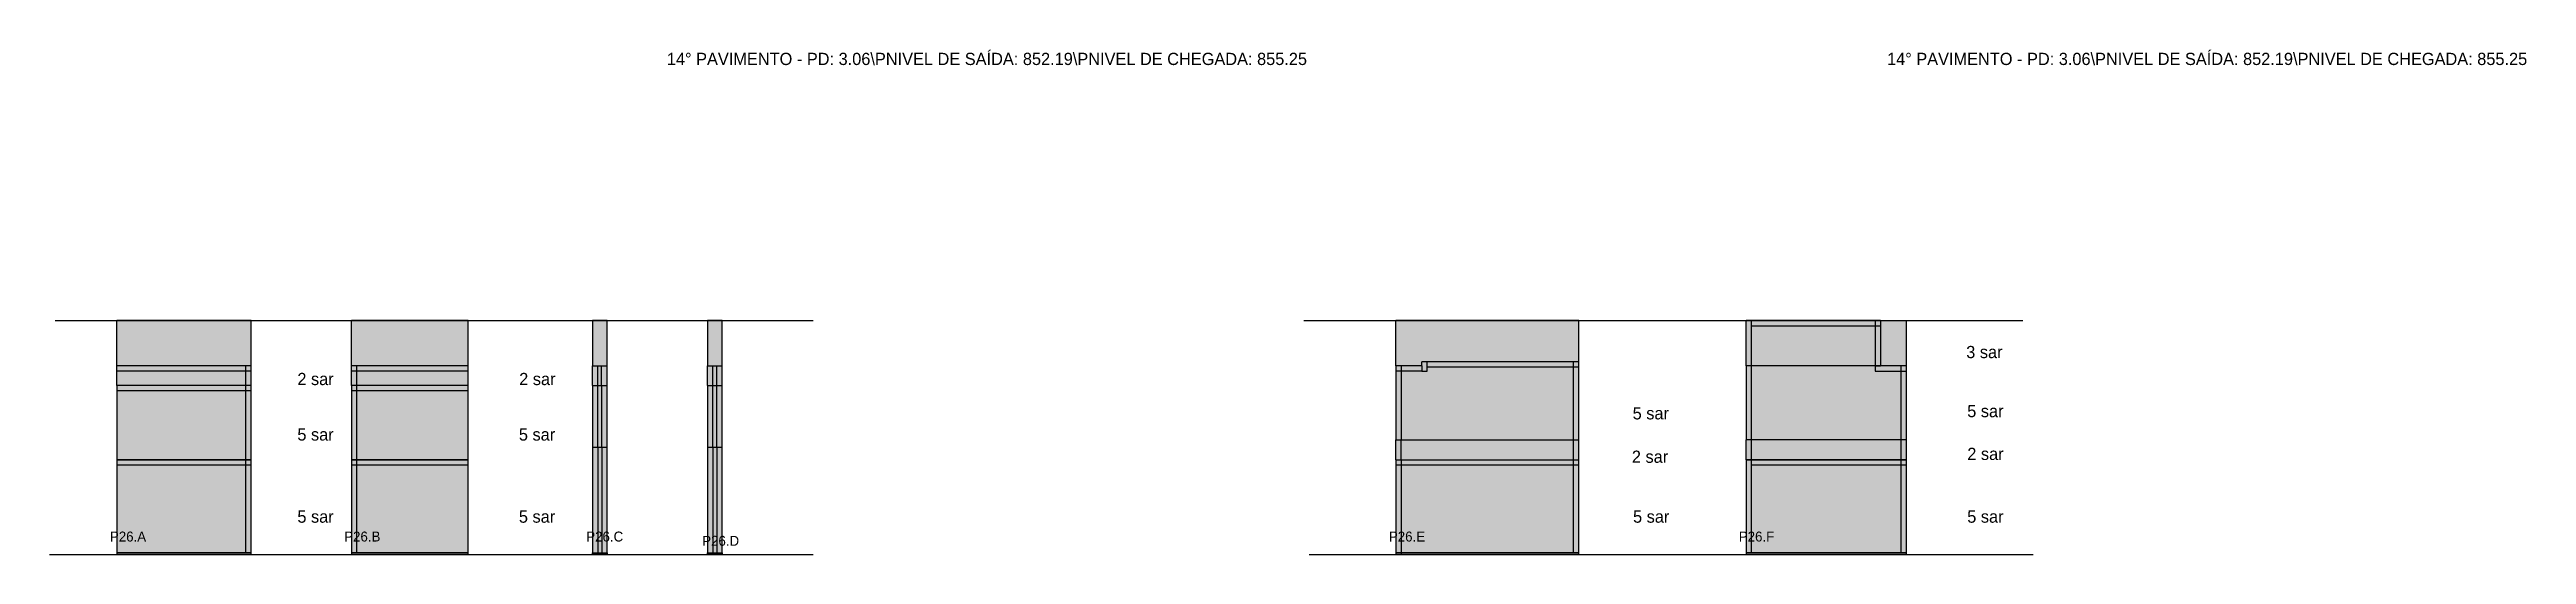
# Model space of a CAD drawing. Header units: metres. Extents: x 2860 to 6105, y 3990 to 4651.
import ezdxf

# ---------------------------------------------------------------- set-up
doc = ezdxf.new("R2010")
doc.units = ezdxf.units.M
for name, color, linetype in [('COTA', 7, 'Continuous'), ('Hachura', 7, 'Continuous'), ('NOMENCLATURA', 7, 'Continuous'), ('Nível', 7, 'Continuous'), ('Painéis', 7, 'Continuous'), ('SARR_2.2x7', 7, 'Continuous'), ('Texto Seção', 7, 'Continuous')]:
    doc.layers.add(name, color=color, linetype=linetype)

msp = doc.modelspace()

# ---------------------------------------------------------------- hatches: boundary and pattern name
at = {"layer": 'COTA'}
h = msp.add_hatch(color=7, dxfattribs=at)
h.dxf.hatch_style = 1
h.paths.add_polyline_path([(3124.6, 4296.4), (2948.6, 4296.4), (2948.6, 4296.4), (2948.6, 4237.4), (2948.6, 4237.4), (3124.6, 4237.4), (3124.6, 4237.4), (3124.6, 4296.4)])
h = msp.add_hatch(color=7, dxfattribs=at)
h.dxf.hatch_style = 1
h.paths.add_polyline_path([(3409, 4296.4), (3256, 4296.4), (3256, 4296.4), (3256, 4237.4), (3256, 4237.4), (3409, 4237.4), (3409, 4237.4), (3409, 4296.4)])
h = msp.add_hatch(color=7, dxfattribs=at)
h.dxf.hatch_style = 1
h.paths.add_polyline_path([(3590.8, 4296.4), (3571.8, 4296.4), (3571.8, 4296.4), (3571.8, 4237.4), (3571.8, 4237.4), (3590.8, 4237.4), (3590.8, 4237.4), (3590.8, 4296.4)])
h = msp.add_hatch(color=7, dxfattribs=at)
h.dxf.hatch_style = 1
h.paths.add_polyline_path([(3741.5, 4296.4), (3722.5, 4296.4), (3722.5, 4296.4), (3722.5, 4237.4), (3722.5, 4237.4), (3741.5, 4237.4), (3741.5, 4237.4), (3741.5, 4296.4)])
h = msp.add_hatch(color=7, dxfattribs=at)
h.dxf.hatch_style = 1
h.paths.add_polyline_path([(4658.1, 4242.4), (4864.1, 4242.4), (4864.1, 4242.4), (4864.1, 4296.4), (4864.1, 4296.4), (4624.1, 4296.4), (4624.1, 4296.4), (4624.1, 4237.4), (4624.1, 4237.4), (4658.1, 4237.4), (4658.1, 4237.4), (4658.1, 4242.4)])
h = msp.add_hatch(color=7, dxfattribs=at)
h.dxf.hatch_style = 1
h.paths.add_polyline_path([(5293, 4296.4), (5259, 4296.4), (5259, 4237.4), (5293, 4237.4), (5293, 4296.4)])
at = {"layer": 'Hachura'}
h = msp.add_hatch(color=7, dxfattribs=at)
h.dxf.hatch_style = 1
h.paths.add_polyline_path([(5259, 4237.4), (5259, 4296.4), (5259, 4296.4), (5083, 4296.4), (5083, 4296.4), (5083, 4237.4), (5083, 4237.4), (5259, 4237.4)])
h = msp.add_hatch(color=7, dxfattribs=at)
h.dxf.hatch_style = 1
h.paths.add_polyline_path([(3124.6, 4237.4), (2948.6, 4237.4), (2948.6, 4237.4), (2948.6, 3990.4), (2948.6, 3990.4), (3124.6, 3990.4), (3124.6, 3990.4), (3124.6, 4237.4)])
h = msp.add_hatch(color=7, dxfattribs=at)
h.dxf.hatch_style = 1
h.paths.add_polyline_path([(3409, 4237.4), (3256, 4237.4), (3256, 4237.4), (3256, 3990.4), (3256, 3990.4), (3409, 3990.4), (3409, 3990.4), (3409, 4237.4)])
h = msp.add_hatch(color=7, dxfattribs=at)
h.dxf.hatch_style = 1
h.paths.add_polyline_path([(3590.8, 4237.4), (3571.8, 4237.4), (3571.8, 4237.4), (3571.8, 3990.4), (3571.8, 3990.4), (3590.8, 3990.4), (3590.8, 3990.4), (3590.8, 4237.4)])
h = msp.add_hatch(color=7, dxfattribs=at)
h.dxf.hatch_style = 1
h.paths.add_polyline_path([(3741.5, 4237.4), (3722.5, 4237.4), (3722.5, 4237.4), (3722.5, 3990.4), (3722.5, 3990.4), (3741.5, 3990.4), (3741.5, 3990.4), (3741.5, 4237.4)])
h = msp.add_hatch(color=7, dxfattribs=at)
h.dxf.hatch_style = 1
h.paths.add_polyline_path([(4864.1, 4242.4), (4658.1, 4242.4), (4658.1, 4242.4), (4658.1, 4237.4), (4658.1, 4237.4), (4624.1, 4237.4), (4624.1, 4237.4), (4624.1, 4140.4), (4624.1, 4140.4), (4864.1, 4140.4), (4864.1, 4140.4), (4864.1, 4242.4), (4864.1, 4242.4)])
h = msp.add_hatch(color=7, dxfattribs=at)
h.dxf.hatch_style = 1
h.paths.add_polyline_path([(5293, 4140.4), (5293, 4237.4), (5293, 4237.4), (5083, 4237.4), (5083, 4237.4), (5083, 4140.4), (5083, 4140.4), (5293, 4140.4)])
h = msp.add_hatch(color=7, dxfattribs=at)
h.dxf.hatch_style = 1
h.paths.add_polyline_path([(4864.1, 3990.4), (4864.1, 4140.4), (4864.1, 4140.4), (4624.1, 4140.4), (4624.1, 4140.4), (4624.1, 3990.4), (4624.1, 3990.4), (4864.1, 3990.4)])
h = msp.add_hatch(color=7, dxfattribs=at)
h.dxf.hatch_style = 1
h.paths.add_polyline_path([(5293, 3990.4), (5293, 4140.4), (5293, 4140.4), (5083, 4140.4), (5083, 4140.4), (5083, 3990.4), (5083, 3990.4), (5293, 3990.4)])

# ---------------------------------------------------------------- linework, layer by layer
at = {"layer": 'COTA', "color": 7, "lineweight": 25}
for p, q in [((3124.6, 4296.4), (2948.6, 4296.4)), ((2948.6, 4237.4), (2948.6, 4296.4)), ((3124.6, 4237.4), (3124.6, 4296.4)), ((3409, 4296.4), (3256, 4296.4)), ((3256, 4237.4), (3256, 4296.4)), ((3409, 4237.4), (3409, 4296.4)), ((4864.1, 4296.4), (4624.1, 4296.4)), ((4624.1, 4237.4), (4624.1, 4296.4)), ((4864.1, 4242.4), (4864.1, 4296.4)), ((5259, 4296.4), (5293, 4296.4)), ((5293, 4237.4), (5293, 4296.4))]:
    msp.add_line(p, q, dxfattribs=at)
for points in [[(3590.8, 4237.4), (3590.8, 4296.4), (3571.8, 4296.4), (3571.8, 4237.4)], [(3741.5, 4237.4), (3741.5, 4296.4), (3722.5, 4296.4), (3722.5, 4237.4)]]:
    msp.add_lwpolyline(points, dxfattribs=at)
at = {"layer": 'Nível', "color": 7, "lineweight": 25}
for p, q in [((2867.8, 4296.4), (3860.7, 4296.4)), ((4503.6, 4296.4), (5445.7, 4296.4)), ((2860.4, 3990.4), (3860.7, 3990.4)), ((4510.5, 3990.4), (5459.2, 3990.4))]:
    msp.add_line(p, q, dxfattribs=at)
at = {"layer": 'Painéis', "color": 7, "lineweight": 25}
for p, q in [((5259, 4296.4), (5083, 4296.4)), ((5083, 4237.4), (5083, 4296.4)), ((5083, 4296.4), (5259, 4296.4)), ((5259, 4296.4), (5259, 4237.4)), ((2948.6, 4211.4), (2948.6, 4237.4)), ((3124.6, 4237.4), (2948.6, 4237.4)), ((3124.6, 4211.4), (3124.6, 4237.4)), ((3409, 4237.4), (3256, 4237.4)), ((3256, 4211.4), (3256, 4237.4)), ((3409, 4211.4), (3409, 4237.4)), ((3571.8, 4237.4), (3590.8, 4237.4)), ((3571.8, 4211.4), (3571.8, 4237.4)), ((3590.8, 4211.4), (3590.8, 4237.4)), ((3722.5, 4237.4), (3741.5, 4237.4)), ((3722.5, 4211.4), (3722.5, 4237.4)), ((3741.5, 4211.4), (3741.5, 4237.4)), ((4624.1, 4237.4), (4624.1, 4140.4)), ((4658.1, 4237.4), (4624.1, 4237.4)), ((4864.1, 4242.4), (4658.1, 4242.4)), ((4658.1, 4237.4), (4658.1, 4242.4)), ((4864.1, 4140.4), (4864.1, 4242.4)), ((5293, 4237.4), (5083, 4237.4)), ((5083, 4237.4), (5083, 4140.4)), ((5083, 4237.4), (5083, 4237.4)), ((5293, 4140.4), (5293, 4237.4)), ((5293, 4237.4), (5293, 4237.4)), ((2948.6, 4211.4), (2948.6, 4114.4)), ((3124.6, 4211.4), (2948.6, 4211.4)), ((3124.6, 4114.4), (3124.6, 4211.4)), ((3256, 4211.4), (3256, 4114.4)), ((3409, 4211.4), (3256, 4211.4)), ((3409, 4114.4), (3409, 4211.4)), ((3571.8, 4211.4), (3571.8, 3992.4)), ((3571.8, 4211.4), (3590.8, 4211.4)), ((3590.8, 3992.4), (3590.8, 4211.4)), ((3722.5, 4211.4), (3722.5, 4130.4)), ((3722.5, 4211.4), (3741.5, 4211.4)), ((3741.5, 4130.4), (3741.5, 4211.4)), ((3590.8, 4130.4), (3571.8, 4130.4)), ((3722.5, 4130.4), (3722.5, 3992.4)), ((3741.5, 4130.4), (3722.5, 4130.4)), ((3741.5, 3992.4), (3741.5, 4130.4)), ((4624.1, 4140.4), (4864.1, 4140.4)), ((4624.1, 4114.4), (4624.1, 4140.4)), ((4864.1, 4114.4), (4864.1, 4140.4)), ((5293, 4140.4), (5083, 4140.4)), ((5083, 4114.4), (5083, 4140.4)), ((5293, 4114.4), (5293, 4140.4)), ((2948.6, 4114.4), (2948.6, 3990.4)), ((2948.6, 4114.4), (3124.6, 4114.4)), ((3124.6, 4114.4), (2948.6, 4114.4)), ((3124.6, 3990.4), (3124.6, 4114.4)), ((3256, 4114.4), (3256, 3990.4)), ((3256, 4114.4), (3409, 4114.4)), ((3409, 4114.4), (3256, 4114.4)), ((3409, 3990.4), (3409, 4114.4)), ((4624.1, 4114.4), (4624.1, 3990.4)), ((4624.1, 4114.4), (4864.1, 4114.4)), ((4864.1, 3990.4), (4864.1, 4114.4)), ((5083, 4114.4), (5083, 3990.4)), ((5083, 4114.4), (5293, 4114.4)), ((5293, 4114.4), (5083, 4114.4)), ((5293, 3990.4), (5293, 4114.4)), ((2948.6, 3992.4), (3124.6, 3992.4)), ((3256, 3992.4), (3409, 3992.4)), ((3571.8, 3992.4), (3590.8, 3992.4)), ((3722.5, 3992.4), (3741.5, 3992.4)), ((4624.1, 3992.4), (4864.1, 3992.4)), ((5083, 3992.4), (5293, 3992.4))]:
    msp.add_line(p, q, dxfattribs=at)
for points in [[(3124.6, 3992.4), (2948.6, 3992.4), (2948.6, 3990.4), (3124.6, 3990.4)], [(3409, 3992.4), (3256, 3992.4), (3256, 3990.4), (3409, 3990.4)], [(3571.8, 3992.4), (3590.8, 3992.4), (3590.8, 3990.4), (3571.8, 3990.4)], [(3722.5, 3992.4), (3741.5, 3992.4), (3741.5, 3990.4), (3722.5, 3990.4)], [(4864.1, 3992.4), (4624.1, 3992.4), (4624.1, 3990.4), (4864.1, 3990.4)], [(5293, 3992.4), (5083, 3992.4), (5083, 3990.4), (5293, 3990.4)]]:
    msp.add_lwpolyline(points, close=True, dxfattribs=at)
at = {"layer": 'SARR_2.2x7', "color": 7, "lineweight": 25}
for p, q in [((5090, 4296.4), (5090, 4296.4)), ((5090, 4237.4), (5090, 4296.4)), ((5090, 4289.4), (5259, 4289.4)), ((5252, 4296.4), (5252, 4237.4)), ((3124.6, 4230.4), (2948.6, 4230.4)), ((3117.6, 4211.4), (3117.6, 4237.4)), ((3409, 4230.4), (3256, 4230.4)), ((3263, 4211.4), (3263, 4237.4)), ((3578.8, 4211.4), (3578.8, 4237.4)), ((3583.7, 4211.4), (3583.7, 4237.4)), ((3729.5, 4211.4), (3729.5, 4237.4)), ((3734.5, 4211.4), (3734.5, 4237.4)), ((4658.1, 4230.4), (4624.1, 4230.4)), ((4631.1, 4237.4), (4631.1, 4140.4)), ((4658.1, 4237.4), (4658.1, 4230.4)), ((4658.1, 4230.4), (4665.1, 4230.4)), ((4665.1, 4230.4), (4665.1, 4242.4)), ((4864.1, 4235.4), (4665.1, 4235.4)), ((4857.1, 4219.4), (4857.1, 4242.4)), ((4857.1, 4140.4), (4857.1, 4219.4)), ((5090, 4140.4), (5090, 4237.4)), ((5252, 4237.4), (5252, 4230.4)), ((5252, 4237.4), (5259, 4237.4)), ((5252, 4230.4), (5293, 4230.4)), ((5286, 4140.4), (5286, 4237.4)), ((5286, 4237.4), (5286, 4237.4)), ((3124.6, 4204.4), (2948.6, 4204.4)), ((3117.6, 4114.4), (3117.6, 4211.4)), ((3409, 4204.4), (3256, 4204.4)), ((3263, 4114.4), (3263, 4211.4)), ((3578.8, 4130.4), (3578.8, 4211.4)), ((3583.8, 4130.4), (3583.8, 4211.4)), ((3729.5, 4130.4), (3729.5, 4211.4)), ((3734.5, 4130.4), (3734.5, 4211.4)), ((3578.8, 4130.4), (3578.8, 3992.4)), ((3583.8, 4130.4), (3583.8, 3992.4)), ((3729.5, 4130.4), (3729.5, 3992.4)), ((3734.5, 4130.4), (3734.5, 3992.4)), ((4631.1, 4114.4), (4631.1, 4140.4)), ((4857.1, 4114.4), (4857.1, 4140.4)), ((5090, 4114.4), (5090, 4140.4)), ((5286, 4114.4), (5286, 4140.4)), ((3124.6, 4107.4), (2948.6, 4107.4)), ((3117.6, 3992.4), (3117.6, 4114.4)), ((3409, 4107.4), (3256, 4107.4)), ((3263, 3992.4), (3263, 4114.4)), ((4864.1, 4107.4), (4624.1, 4107.4)), ((4631.1, 4114.4), (4631.1, 3990.4)), ((4857.1, 3992.4), (4857.1, 4114.4)), ((5090, 3992.4), (5090, 4114.4)), ((5293, 4107.4), (5090, 4107.4)), ((5286, 3992.4), (5286, 4114.4)), ((2955.6, 3992.4), (2955.6, 3992.4)), ((3117.6, 3992.4), (3117.6, 3992.4)), ((3263, 3992.4), (3263, 3992.4)), ((3402, 3992.4), (3402, 3992.4)), ((4631.1, 3992.4), (4631.1, 3992.4)), ((4857.1, 3992.4), (4857.1, 3992.4)), ((5090, 3992.4), (5090, 3992.4)), ((5286, 3992.4), (5286, 3992.4))]:
    msp.add_line(p, q, dxfattribs=at)

# ---------------------------------------------------------------- texts
at = {"layer": 'NOMENCLATURA', "color": 7, "lineweight": 25}
for s, p in [('14° PAVIMENTO - PD: 3.06\\PNIVEL DE SAÍDA: 852.19\\PNIVEL DE CHEGADA: 855.25', (3669.2, 4630.9)), ('14° PAVIMENTO - PD: 3.06\\PNIVEL DE SAÍDA: 852.19\\PNIVEL DE CHEGADA: 855.25', (5267.7, 4630.9)), ('3 sar', (5371.4, 4247.3)), ('2 sar', (3185.1, 4212)), ('2 sar', (3475.7, 4212)), ('5 sar', (5372.7, 4170)), ('5 sar', (3185.1, 4139.4)), ('5 sar', (3475.3, 4139.4)), ('5 sar', (4934.4, 4167.1)), ('2 sar', (4933.4, 4110.3)), ('2 sar', (5372.8, 4114)), ('5 sar', (3185.1, 4031.9)), ('5 sar', (3475.3, 4031.9)), ('5 sar', (4934.9, 4031.9)), ('5 sar', (5372.7, 4031.9))]:
    msp.add_text(s, height=16, dxfattribs=at).set_placement(p)
at = {"layer": 'Texto Seção', "color": 7, "lineweight": 25}
for s, p in [('P26.A', (2939.6, 4007.3)), ('P26.B', (3246.5, 4007.3)), ('P26.C', (3563.6, 4007.3)), ('P26.D', (3715.5, 4001.7)), ('P26.E', (4615.1, 4007.3)), ('P26.F', (5073.5, 4007.3))]:
    msp.add_text(s, height=13, dxfattribs=at).set_placement(p)

doc.saveas('drawing.dxf')
